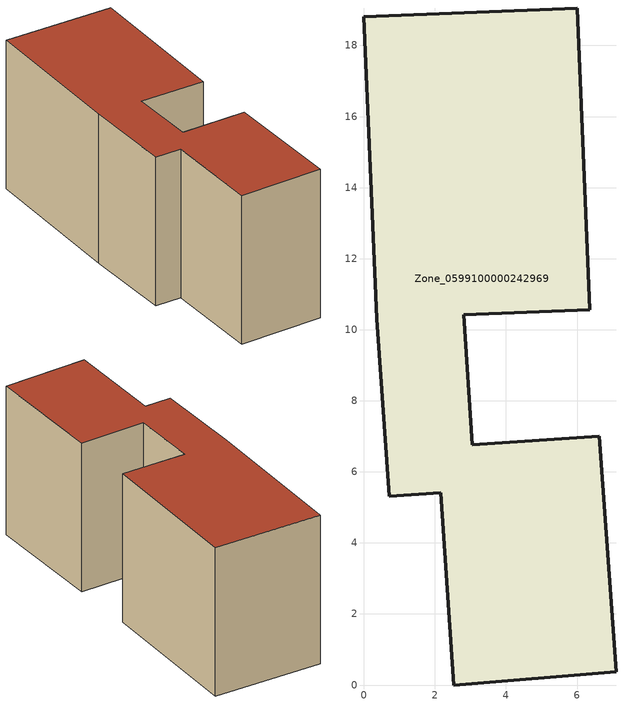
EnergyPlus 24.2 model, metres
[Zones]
Zone_0599100000242969
 floor ground (C_G): 6.36,10.57 2.81,10.42 3.05,6.77 6.62,7.01 7.1,0.37 2.53,0 2.16,5.41 0.72,5.31 0.36,10.31 0,18.81 6,19.05 z0
 wall outside (C_F): 0.36,10.31 0.72,5.31 2.16,5.41 2.53,0 7.1,0.37 6.62,7.01 3.05,6.77 2.81,10.42 6.36,10.57 6,19.05 0,18.81 0.36,10.31 z0:8.34
 roof outside (C_R): 6,19.05 0,18.81 0.36,10.31 0.72,5.31 2.16,5.41 2.53,0 7.1,0.37 6.62,7.01 3.05,6.77 2.81,10.42 6.36,10.57 z8.34
[BUILDING]
Pand.0599100000242969: North Axis=0; Terrain=City; Loads Convergence Tolerance Value=0.04; Temperature Convergence Tolerance Value=0.4; Solar Distribution=FullExterior; Maximum Number of Warmup Days=25; Minimum Number of Warmup Days=1
[Site:Location]
Rotterdam.The.Hague.AP_ZH_NLD Design_Conditions: Latitude=51.96; Longitude=4.45; Time Zone=1; Elevation=-4.5
[SITE:GROUNDTEMPERATURE:BUILDINGSURFACE]
18, 18, 18, 18, 18, 18, 18, 18, 18, 18, 18, 18
[MATERIAL] Thermal Absorptance=0.9; Solar Absorptance=0.7; Visible Absorptance=0.7
Name | Roughness | Thickness | Conductivity | Density | Specific Heat
G.TI.1946-1964 | MediumSmooth | 0.15 | 1 | 540 | 1210
F.TI.1946-1964 | Rough | 0.3 | 0.857143 | 1920 | 840
R.TI.1946-1964 | MediumRough | 0.2 | 0.277778 | 1500 | 1000
[CONSTRUCTION]
C_G: G.TI.1946-1964
C_F: F.TI.1946-1964
C_R: R.TI.1946-1964
[ZONE]
Zone_0599100000242969: Type=1; Multiplier=1; Ceiling Height=Autocalculate; Volume=Autocalculate; Floor Area=autocalculate; Part of Total Floor Area=Yes
[ZONEINFILTRATION:DESIGNFLOWRATE]
Infil_Zone_0599100000242969: Zone or ZoneList or Space or SpaceList=Zone_0599100000242969; Schedule=AlwaysOn; Design Flow Rate Calculation Method=Flow/Area; Flow Rate per Floor Area=0.003; Constant Term Coefficient=1; Temperature Term Coefficient=0; Velocity Term Coefficient=0; Velocity Squared Term Coefficient=0
[HVACTEMPLATE:ZONE:IDEALLOADSAIRSYSTEM]
Zone_0599100000242969: Maximum Heating Supply Air Temperature=50; Minimum Cooling Supply Air Temperature=13; Maximum Heating Supply Air Humidity Ratio=0.0156; Minimum Cooling Supply Air Humidity Ratio=0.0077; Heating Limit=NoLimit; Cooling Limit=NoLimit; Dehumidification Control Type=ConstantSensibleHeatRatio; Cooling Sensible Heat Ratio=0.7; Dehumidification Setpoint=60; Humidification Control Type=None; Humidification Setpoint=30; Outdoor Air Method=None; Outdoor Air Flow Rate per Person=0.00944; Outdoor Air Flow Rate per Zone Floor Area=0; Outdoor Air Flow Rate per Zone=0; Demand Controlled Ventilation Type=None; Outdoor Air Economizer Type=NoEconomizer; Heat Recovery Type=None; Sensible Heat Recovery Effectiveness=0.7; Latent Heat Recovery Effectiveness=0.65
[ZONECONTROL:THERMOSTAT]
ThermostatControl_Zone_0599100000242969: Zone or ZoneList=Zone_0599100000242969; Control Type Schedule=DualSetpointControlType; Control 1=Thermostat_Zone_0599100000242969; Temperature Difference Between Cutout And Setpoint=0
[THERMOSTATSETPOINT:DUALSETPOINT]
Thermostat_Zone_0599100000242969: Heating Setpoint Temperature Schedule=HeatingSetpoint_Zone_0599100000242969; Cooling Setpoint Temperature Schedule=CoolingSetpoint_Zone_0599100000242969
[SCHEDULE:COMPACT]
HeatingSetpoint_Zone_0599100000242969: Through: 12/31, For: AllDays, Until: 24:00, 21
CoolingSetpoint_Zone_0599100000242969: Through: 12/31, For: AllDays, Until: 24:00, 24
DualSetpointControlType: Through: 12/31, For: AllDays, Until: 24:00, 4
AlwaysOn: Through: 12/31, For: AllDays, Until: 24:00, 1
